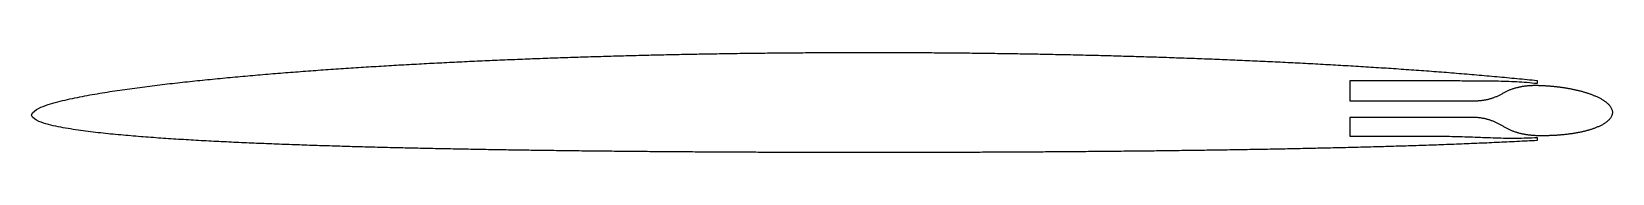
# Model space of a CAD drawing. Header units: metres. Extents: x 0 to 28.4, y -0.7 to 1.1.
import ezdxf

# ---------------------------------------------------------------- set-up
doc = ezdxf.new("R2010")
doc.units = ezdxf.units.M

msp = doc.modelspace()

# ---------------------------------------------------------------- linework, layer by layer
msp.add_lwpolyline([(27, -0.458988), (26.954844, -0.461373), (26.909689, -0.463737), (26.864532, -0.466083), (26.819372, -0.468414), (26.774214, -0.470724), (26.729055, -0.473019), (26.683893, -0.475293), (26.638731, -0.477549), (26.593569, -0.479784), (26.548405, -0.482004), (26.503242, -0.484203), (26.458075, -0.486384), (26.412909, -0.488544), (26.367741, -0.490686), (26.322573, -0.49281), (26.277405, -0.494913), (26.232233, -0.496998), (26.187063, -0.499062), (26.141891, -0.501108), (26.096718, -0.503133), (26.051544, -0.505137), (26.006371, -0.507123), (25.961197, -0.509088), (25.916019, -0.511032), (25.870842, -0.512955), (25.825665, -0.51486), (25.780485, -0.516744), (25.735306, -0.518604), (25.690125, -0.520446), (25.644941, -0.522267), (25.599762, -0.524067), (25.554579, -0.525846), (25.509394, -0.527604), (25.464211, -0.529338), (25.419024, -0.531054), (25.373838, -0.532749), (25.32865, -0.534423), (25.283463, -0.536076), (25.238274, -0.537708), (25.193085, -0.539322), (25.147894, -0.540918), (25.102703, -0.542496), (25.057512, -0.544053), (25.01232, -0.545592), (24.967129, -0.547113), (24.921936, -0.548616), (24.876741, -0.550104), (24.831547, -0.551574), (24.78635, -0.553026), (24.741156, -0.554463), (24.695961, -0.555885), (24.650766, -0.557292), (24.605568, -0.558681), (24.560369, -0.560055), (24.515171, -0.561417), (24.469975, -0.562761), (24.424776, -0.564096), (24.379578, -0.565413), (24.334379, -0.566718), (24.289179, -0.568011), (24.243979, -0.569289), (24.19878, -0.570555), (24.15358, -0.571812), (24.108377, -0.573054), (24.063177, -0.574287), (24.017973, -0.575505), (23.972773, -0.576717), (23.92757, -0.577914), (23.882366, -0.579102), (23.837166, -0.580281), (23.791962, -0.581448), (23.746758, -0.582606), (23.701553, -0.583752), (23.656349, -0.584889), (23.611147, -0.586017), (23.565943, -0.587133), (23.520739, -0.588237), (23.475534, -0.589335), (23.430326, -0.590421), (23.385122, -0.591498), (23.339916, -0.592563), (23.294712, -0.593619), (23.249504, -0.594666), (23.204298, -0.595704), (23.159094, -0.596733), (23.113888, -0.59775), (23.06868, -0.598758), (23.023474, -0.599757), (22.978266, -0.600747), (22.93306, -0.601728), (22.88785, -0.6027), (22.842642, -0.603663), (22.797436, -0.604614), (22.752226, -0.605559), (22.707018, -0.606495), (22.661808, -0.607422), (22.616602, -0.608337), (22.57139, -0.609246), (22.52618, -0.610146), (22.480974, -0.611037), (22.435764, -0.611919), (22.390554, -0.612795), (22.345345, -0.613659), (22.300135, -0.614517), (22.254925, -0.615366), (22.209715, -0.616206), (22.164503, -0.617037), (22.119291, -0.617862), (22.074081, -0.618678), (22.028872, -0.619485), (21.983662, -0.620286), (21.938448, -0.621078), (21.893238, -0.621861), (21.848024, -0.622638), (21.802814, -0.623406), (21.757603, -0.624168), (21.712393, -0.624921), (21.667179, -0.625668), (21.621965, -0.626406), (21.576754, -0.627138), (21.531544, -0.627864), (21.48633, -0.628581), (21.441116, -0.629289), (21.395905, -0.629994), (21.350691, -0.63069), (21.305477, -0.631377), (21.260265, -0.632061), (21.215052, -0.632736), (21.16984, -0.633405), (21.124626, -0.634065), (21.079412, -0.634722), (21.034201, -0.63537), (20.988987, -0.636012), (20.943771, -0.636648), (20.898558, -0.637278), (20.853346, -0.637902), (20.808132, -0.63852), (20.762917, -0.639129), (20.717703, -0.639735), (20.672489, -0.640332), (20.627274, -0.640923), (20.582062, -0.641511), (20.536844, -0.64209), (20.491632, -0.642663), (20.446417, -0.643233), (20.401203, -0.643794), (20.355988, -0.644349), (20.310774, -0.644901), (20.265558, -0.645444), (20.220343, -0.645981), (20.175129, -0.646515), (20.129913, -0.64704), (20.084698, -0.647562), (20.039484, -0.648078), (19.994268, -0.648585), (19.949053, -0.649089), (19.903835, -0.649587), (19.858624, -0.650079), (19.813408, -0.650568), (19.76819, -0.651048), (19.722975, -0.651525), (19.677759, -0.651996), (19.632544, -0.652458), (19.587326, -0.65292), (19.54211, -0.653373), (19.496895, -0.653823), (19.451679, -0.654264), (19.406464, -0.654702), (19.361246, -0.655137), (19.316031, -0.655563), (19.270815, -0.655986), (19.225599, -0.656403), (19.180384, -0.656817), (19.135166, -0.657222), (19.089951, -0.657624), (19.044735, -0.65802), (18.999519, -0.658413), (18.954304, -0.6588), (18.909084, -0.659181), (18.863869, -0.659556), (18.818651, -0.659928), (18.773436, -0.660294), (18.72822, -0.660657), (18.683001, -0.661014), (18.637785, -0.661365), (18.592569, -0.66171), (18.547354, -0.662052), (18.502134, -0.662391), (18.456919, -0.662724), (18.411701, -0.663051), (18.366484, -0.663372), (18.321266, -0.66369), (18.276051, -0.664005), (18.230831, -0.664311), (18.185616, -0.664617), (18.1404, -0.664914), (18.095181, -0.665211), (18.049965, -0.665499), (18.004745, -0.665784), (17.95953, -0.666066), (17.914314, -0.666342), (17.869095, -0.666612), (17.823879, -0.666879), (17.77866, -0.667143), (17.733444, -0.667401), (17.688225, -0.667653), (17.643009, -0.667902), (17.59779, -0.668148), (17.552574, -0.668388), (17.507355, -0.668622), (17.462139, -0.668853), (17.41692, -0.669081), (17.371704, -0.669303), (17.326485, -0.669522), (17.281269, -0.669735), (17.23605, -0.669942), (17.190834, -0.670149), (17.145615, -0.670347), (17.100399, -0.670545), (17.05518, -0.670737), (17.009964, -0.670923), (16.964745, -0.671106), (16.919525, -0.671286), (16.87431, -0.67146), (16.82909, -0.671628), (16.783875, -0.671796), (16.738655, -0.671955), (16.693438, -0.672114), (16.64822, -0.672267), (16.603003, -0.672414), (16.557787, -0.672561), (16.512568, -0.672699), (16.467348, -0.672837), (16.422132, -0.672969), (16.376913, -0.673095), (16.331694, -0.673218), (16.286478, -0.673338), (16.241259, -0.673455), (16.196039, -0.673566), (16.150824, -0.673671), (16.105604, -0.673776), (16.060387, -0.673872), (16.015169, -0.673968), (15.969951, -0.674058), (15.924732, -0.674145), (15.879516, -0.674226), (15.834297, -0.674304), (15.789078, -0.674376), (15.743862, -0.674448), (15.698643, -0.674511), (15.653424, -0.674574), (15.608208, -0.674631), (15.562989, -0.674682), (15.51777, -0.674733), (15.472554, -0.674778), (15.427335, -0.674817), (15.382116, -0.674853), (15.336897, -0.674886), (15.291681, -0.674916), (15.246462, -0.67494), (15.201243, -0.674961), (15.156027, -0.674976), (15.110808, -0.674988), (15.065589, -0.674997), (15.020373, -0.675), (14.975154, -0.675), (14.929935, -0.674994), (14.884716, -0.674988), (14.8395, -0.674973), (14.794281, -0.674958), (14.749062, -0.674937), (14.703846, -0.674913), (14.658627, -0.674883), (14.613408, -0.67485), (14.568192, -0.674814), (14.522973, -0.674772), (14.477754, -0.674727), (14.432535, -0.674679), (14.387319, -0.674625), (14.3421, -0.674568), (14.296881, -0.674505), (14.251665, -0.674439), (14.206446, -0.67437), (14.161227, -0.674295), (14.116011, -0.674217), (14.070792, -0.674136), (14.025573, -0.674049), (13.980357, -0.673959), (13.935138, -0.673863), (13.889919, -0.673764), (13.844703, -0.673662), (13.799484, -0.673554), (13.754265, -0.673443), (13.709049, -0.673326), (13.66383, -0.673206), (13.618611, -0.673083), (13.573395, -0.672954), (13.528176, -0.672822), (13.48296, -0.672687), (13.437741, -0.672546), (13.392522, -0.672402), (13.347306, -0.672252), (13.302087, -0.672099), (13.256868, -0.67194), (13.211652, -0.671778), (13.166433, -0.671613), (13.121217, -0.671442), (13.075998, -0.671268), (13.030779, -0.671088), (12.985563, -0.670905), (12.940344, -0.670716), (12.895128, -0.670524), (12.849909, -0.670329), (12.804693, -0.670128), (12.759474, -0.669924), (12.714258, -0.669714), (12.669039, -0.669501), (12.62382, -0.669282), (12.578604, -0.66906), (12.533385, -0.668832), (12.488169, -0.668601), (12.44295, -0.668364), (12.397734, -0.668124), (12.352515, -0.667878), (12.307299, -0.667629), (12.262083, -0.667374), (12.216864, -0.667116), (12.171648, -0.666855), (12.126429, -0.666585), (12.081213, -0.666315), (12.035994, -0.666039), (11.990778, -0.665757), (11.945562, -0.665472), (11.900343, -0.665181), (11.855127, -0.664887), (11.809908, -0.664587), (11.764692, -0.664281), (11.719476, -0.663972), (11.674257, -0.66366), (11.629041, -0.663339), (11.583825, -0.663018), (11.538606, -0.662688), (11.49339, -0.662358), (11.448174, -0.662019), (11.402958, -0.661677), (11.357739, -0.661329), (11.312523, -0.660978), (11.267307, -0.660621), (11.222091, -0.660258), (11.176872, -0.659892), (11.131656, -0.65952), (11.08644, -0.659142), (11.041224, -0.658761), (10.996008, -0.658374), (10.950792, -0.657981), (10.905573, -0.657585), (10.860357, -0.657183), (10.815141, -0.656775), (10.769925, -0.656361), (10.724709, -0.655944), (10.679493, -0.655521), (10.634277, -0.655092), (10.589061, -0.65466), (10.543845, -0.654222), (10.498629, -0.653778), (10.453413, -0.653328), (10.408197, -0.652875), (10.362981, -0.652413), (10.317765, -0.651948), (10.272552, -0.651477), (10.227336, -0.651003), (10.18212, -0.65052), (10.136904, -0.650034), (10.091688, -0.649542), (10.046472, -0.649041), (10.001259, -0.648537), (9.956043, -0.64803), (9.910827, -0.647514), (9.865611, -0.646992), (9.820398, -0.646464), (9.775182, -0.645933), (9.729969, -0.645393), (9.684753, -0.64485), (9.639537, -0.644298), (9.594324, -0.643743), (9.549108, -0.643179), (9.503895, -0.642612), (9.458679, -0.642036), (9.413466, -0.641457), (9.36825, -0.640869), (9.323037, -0.640275), (9.277824, -0.639678), (9.232608, -0.639072), (9.187395, -0.63846), (9.142182, -0.637842), (9.096966, -0.637218), (9.051753, -0.636588), (9.00654, -0.635949), (8.961327, -0.635307), (8.916114, -0.634656), (8.870898, -0.633999), (8.825685, -0.633336), (8.780472, -0.632664), (8.735259, -0.631989), (8.690046, -0.631305), (8.644833, -0.630615), (8.59962, -0.629916), (8.55441, -0.629214), (8.509197, -0.6285), (8.463984, -0.627783), (8.418771, -0.627057), (8.373561, -0.626325), (8.328348, -0.625584), (8.283135, -0.624837), (8.237925, -0.624081), (8.192712, -0.623319), (8.147502, -0.622548), (8.102289, -0.621771), (8.057079, -0.620988), (8.011866, -0.620193), (7.966656, -0.619392), (7.921446, -0.618585), (7.876233, -0.617769), (7.831023, -0.616944), (7.785813, -0.616113), (7.740603, -0.615273), (7.695393, -0.614424), (7.650183, -0.613569), (7.604973, -0.612702), (7.559763, -0.611829), (7.514553, -0.61095), (7.469343, -0.610059), (7.424136, -0.609162), (7.378926, -0.608253), (7.333716, -0.607338), (7.288509, -0.606414), (7.243299, -0.605481), (7.198092, -0.604539), (7.152885, -0.603588), (7.107675, -0.602628), (7.062468, -0.601659), (7.017261, -0.600681), (6.972054, -0.599694), (6.926847, -0.598695), (6.88164, -0.597687), (6.836433, -0.596673), (6.791226, -0.595644), (6.746019, -0.594609), (6.700815, -0.593562), (6.655608, -0.592506), (6.610404, -0.591438), (6.565197, -0.590361), (6.519993, -0.589275), (6.474789, -0.588177), (6.429582, -0.587067), (6.384378, -0.585948), (6.339174, -0.584817), (6.29397, -0.583677), (6.248769, -0.582525), (6.203565, -0.581364), (6.158361, -0.580191), (6.11316, -0.579006), (6.067956, -0.577809), (6.022755, -0.5766), (5.977554, -0.575382), (5.932353, -0.574152), (5.887152, -0.572907), (5.841951, -0.571653), (5.79675, -0.570387), (5.751549, -0.569106), (5.706351, -0.567816), (5.66115, -0.566511), (5.615952, -0.565191), (5.570754, -0.563862), (5.525556, -0.562515), (5.480358, -0.561159), (5.43516, -0.559785), (5.389962, -0.558402), (5.344767, -0.557001), (5.299572, -0.555585), (5.254377, -0.554157), (5.209179, -0.552714), (5.163987, -0.551253), (5.118792, -0.54978), (5.073597, -0.548292), (5.028405, -0.546786), (4.983213, -0.545265), (4.938021, -0.543729), (4.892829, -0.542175), (4.847637, -0.540606), (4.802448, -0.539019), (4.757259, -0.537417), (4.71207, -0.535797), (4.666881, -0.534162), (4.621692, -0.532509), (4.576506, -0.530835), (4.53132, -0.529146), (4.486134, -0.527439), (4.440948, -0.525714), (4.395765, -0.523971), (4.350579, -0.522207), (4.305396, -0.520425), (4.260216, -0.518625), (4.215033, -0.516804), (4.169853, -0.514962), (4.124673, -0.513099), (4.079493, -0.511215), (4.034316, -0.50931), (3.989139, -0.507381), (3.943962, -0.505434), (3.898788, -0.503463), (3.853614, -0.501468), (3.80844, -0.499449), (3.763269, -0.497409), (3.718098, -0.495342), (3.672927, -0.493254), (3.627759, -0.491139), (3.582591, -0.489), (3.537426, -0.486834), (3.492261, -0.484644), (3.447096, -0.482427), (3.401934, -0.480183), (3.356775, -0.477912), (3.311613, -0.475614), (3.266457, -0.473289), (3.221298, -0.470937), (3.176145, -0.468555), (3.130989, -0.466146), (3.085839, -0.463707), (3.040686, -0.461238), (2.995539, -0.458739), (2.950389, -0.456213), (2.905245, -0.453651), (2.860101, -0.451059), (2.81496, -0.448428), (2.769819, -0.445764), (2.724684, -0.443061), (2.679549, -0.440319), (2.634417, -0.437538), (2.589285, -0.434712), (2.544159, -0.431844), (2.499036, -0.428928), (2.453913, -0.425967), (2.408796, -0.422958), (2.363682, -0.419898), (2.318571, -0.416787), (2.273463, -0.413622), (2.228361, -0.410403), (2.183259, -0.40713), (2.138166, -0.403797), (2.093076, -0.400404), (2.047989, -0.396954), (2.002908, -0.393438), (1.95783, -0.389862), (1.912761, -0.38622), (1.867695, -0.382509), (1.822635, -0.378732), (1.777581, -0.374886), (1.732533, -0.370968), (1.687491, -0.366975), (1.642455, -0.36291), (1.597428, -0.35877), (1.552407, -0.354552), (1.507392, -0.350256), (1.462386, -0.345879), (1.417389, -0.341415), (1.372401, -0.336855), (1.327425, -0.33219), (1.282461, -0.327411), (1.237509, -0.322512), (1.192572, -0.317484), (1.14765, -0.312315), (1.102743, -0.307002), (1.057857, -0.301533), (1.012992, -0.295902), (0.968148, -0.290097), (0.923328, -0.284112), (0.878532, -0.277941), (0.833766, -0.271572), (0.789027, -0.264996), (0.744321, -0.258207), (0.699651, -0.25119), (0.655026, -0.243903), (0.610452, -0.236301), (0.565938, -0.228339), (0.521502, -0.219978), (0.47715, -0.211173), (0.432897, -0.201879), (0.388758, -0.192057), (0.344754, -0.18165), (0.30093, -0.170511), (0.257361, -0.158421), (0.214128, -0.14517), (0.171342, -0.130545), (0.129243, -0.114063), (0.088308, -0.094878), (0.049569, -0.071628), (0.016179, -0.041349), (0, 0), (0.015708, 0.041682), (0.085539, 0.09855), (0.125463, 0.119943), (0.166659, 0.13878), (0.208635, 0.155817), (0.251124, 0.171534), (0.294009, 0.186132), (0.337203, 0.1998), (0.380622, 0.212733), (0.424206, 0.22509), (0.467937, 0.236925), (0.511794, 0.24828), (0.555765, 0.259197), (0.599832, 0.269712), (0.643983, 0.279864), (0.688206, 0.289701), (0.732489, 0.299259), (0.776826, 0.308577), (0.821205, 0.317679), (0.865626, 0.326574), (0.910089, 0.335268), (0.954588, 0.34377), (0.999123, 0.352086), (1.043688, 0.360225), (1.088286, 0.368196), (1.132911, 0.376005), (1.177566, 0.383664), (1.222242, 0.391176), (1.266942, 0.39855), (1.311663, 0.405798), (1.356402, 0.412923), (1.401159, 0.419937), (1.445934, 0.426846), (1.490721, 0.433659), (1.535526, 0.440382), (1.58034, 0.447021), (1.625166, 0.453576), (1.670007, 0.460047), (1.714857, 0.466437), (1.759719, 0.472749), (1.804593, 0.47898), (1.849476, 0.485136), (1.894371, 0.491217), (1.939275, 0.497223), (1.984188, 0.503157), (2.029113, 0.509019), (2.074044, 0.514812), (2.118984, 0.520536), (2.163933, 0.526194), (2.208891, 0.531789), (2.253858, 0.537318), (2.298828, 0.542784), (2.34381, 0.548193), (2.388798, 0.553539), (2.433792, 0.558828), (2.478792, 0.564063), (2.523798, 0.569241), (2.568813, 0.574365), (2.613831, 0.579438), (2.658855, 0.58446), (2.703885, 0.589434), (2.748921, 0.59436), (2.793963, 0.599241), (2.839008, 0.604077), (2.884056, 0.608868), (2.92911, 0.61362), (2.97417, 0.61833), (3.019233, 0.623001), (3.064299, 0.627636), (3.109368, 0.632232), (3.154443, 0.636792), (3.199521, 0.641313), (3.244602, 0.645801), (3.289686, 0.650253), (3.334776, 0.654666), (3.379866, 0.659049), (3.424962, 0.663393), (3.470061, 0.667704), (3.515163, 0.671979), (3.560268, 0.676224), (3.605376, 0.680433), (3.650487, 0.684609), (3.695601, 0.688752), (3.740718, 0.692862), (3.785838, 0.696942), (3.830961, 0.700989), (3.876084, 0.705006), (3.921213, 0.70899), (3.966345, 0.712944), (4.01148, 0.716868), (4.056615, 0.720762), (4.101753, 0.724629), (4.146894, 0.728463), (4.192038, 0.73227), (4.237185, 0.736047), (4.282335, 0.739797), (4.327485, 0.74352), (4.372638, 0.747216), (4.417794, 0.750882), (4.46295, 0.754524), (4.508109, 0.758139), (4.553271, 0.761727), (4.598436, 0.765291), (4.643601, 0.768828), (4.688769, 0.772338), (4.733937, 0.775824), (4.779111, 0.779286), (4.824282, 0.782724), (4.869459, 0.786135), (4.914636, 0.789522), (4.959816, 0.792885), (5.004996, 0.796224), (5.050179, 0.799539), (5.095362, 0.80283), (5.140548, 0.806097), (5.185737, 0.809343), (5.230926, 0.812565), (5.276115, 0.815763), (5.32131, 0.818937), (5.366502, 0.82209), (5.4117, 0.825222), (5.456895, 0.82833), (5.502096, 0.831417), (5.547294, 0.83448), (5.592498, 0.837525), (5.637699, 0.840546), (5.682903, 0.843546), (5.72811, 0.846525), (5.773317, 0.849486), (5.818527, 0.852423), (5.863737, 0.855339), (5.908947, 0.858237), (5.95416, 0.861114), (5.999373, 0.863973), (6.044589, 0.866811), (6.089805, 0.869628), (6.135024, 0.872427), (6.18024, 0.875205), (6.225462, 0.877965), (6.270681, 0.880707), (6.315903, 0.883428), (6.361128, 0.886131), (6.406353, 0.888813), (6.451578, 0.89148), (6.496803, 0.894126), (6.542031, 0.896754), (6.587262, 0.899361), (6.63249, 0.901953), (6.677721, 0.904524), (6.722955, 0.907077), (6.768186, 0.909615), (6.81342, 0.912132), (6.858657, 0.914631), (6.903891, 0.917112), (6.949128, 0.919575), (6.994365, 0.922023), (7.039605, 0.92445), (7.084845, 0.926862), (7.130085, 0.929256), (7.175328, 0.931632), (7.220571, 0.93399), (7.265814, 0.936333), (7.311057, 0.938658), (7.356303, 0.940965), (7.401549, 0.943257), (7.446795, 0.945531), (7.492044, 0.947787), (7.537293, 0.950028), (7.582542, 0.952251), (7.627791, 0.954459), (7.673043, 0.956652), (7.718295, 0.958827), (7.763547, 0.960984), (7.808799, 0.963129), (7.854054, 0.965253), (7.899309, 0.967365), (7.944564, 0.969459), (7.989822, 0.971535), (8.035077, 0.973599), (8.080335, 0.975645), (8.125593, 0.977676), (8.170854, 0.979689), (8.216112, 0.98169), (8.261373, 0.983673), (8.306634, 0.985641), (8.351898, 0.987591), (8.397159, 0.989529), (8.442423, 0.991449), (8.487687, 0.993354), (8.532951, 0.995247), (8.578218, 0.997122), (8.623482, 0.998982), (8.668749, 1.000827), (8.714016, 1.002657), (8.759283, 1.004469), (8.804553, 1.006269), (8.84982, 1.008054), (8.89509, 1.009824), (8.94036, 1.011582), (8.98563, 1.013322), (9.030903, 1.015047), (9.076173, 1.016757), (9.121446, 1.018455), (9.166719, 1.020138), (9.211992, 1.021803), (9.257265, 1.023456), (9.302541, 1.025097), (9.347814, 1.02672), (9.39309, 1.028331), (9.438366, 1.029924), (9.483642, 1.031505), (9.528918, 1.033074), (9.574197, 1.034625), (9.619476, 1.036164), (9.664752, 1.037688), (9.710031, 1.039197), (9.75531, 1.040694), (9.800592, 1.042176), (9.845871, 1.043643), (9.891153, 1.045098), (9.936432, 1.046538), (9.981714, 1.047963), (10.026996, 1.049373), (10.072278, 1.050771), (10.117563, 1.052157), (10.162845, 1.053528), (10.20813, 1.054884), (10.253412, 1.056225), (10.298697, 1.057557), (10.343982, 1.058871), (10.389267, 1.060173), (10.434552, 1.06146), (10.47984, 1.062735), (10.525125, 1.063998), (10.570413, 1.065246), (10.615698, 1.066479), (10.660986, 1.0677), (10.706274, 1.068909), (10.751562, 1.070103), (10.796853, 1.071282), (10.842141, 1.072449), (10.887429, 1.073604), (10.93272, 1.074744), (10.978011, 1.075872), (11.023299, 1.076985), (11.06859, 1.078086), (11.113881, 1.079175), (11.159172, 1.080249), (11.204463, 1.081308), (11.249757, 1.082358), (11.295048, 1.083393), (11.340342, 1.084413), (11.385633, 1.085421), (11.430927, 1.086417), (11.476221, 1.087401), (11.521515, 1.08837), (11.566809, 1.089327), (11.612103, 1.090269), (11.657397, 1.091199), (11.702691, 1.092117), (11.747985, 1.09302), (11.793282, 1.093914), (11.838576, 1.094793), (11.883873, 1.095657), (11.929167, 1.096509), (11.974464, 1.097349), (12.019761, 1.098177), (12.065058, 1.098993), (12.110355, 1.099794), (12.155652, 1.100583), (12.200949, 1.10136), (12.246246, 1.102122), (12.291543, 1.102872), (12.336843, 1.10361), (12.38214, 1.104336), (12.42744, 1.10505), (12.472737, 1.105749), (12.518037, 1.106436), (12.563334, 1.107111), (12.608634, 1.107771), (12.653934, 1.108422), (12.699234, 1.109058), (12.744534, 1.109682), (12.789834, 1.110294), (12.835134, 1.110894), (12.880434, 1.111479), (12.925734, 1.112052), (12.971034, 1.112613), (13.016334, 1.113162), (13.061637, 1.113699), (13.106937, 1.114221), (13.152237, 1.114731), (13.19754, 1.115232), (13.24284, 1.115718), (13.288143, 1.116189), (13.333443, 1.116651), (13.378746, 1.117101), (13.424046, 1.117536), (13.469349, 1.117959), (13.514652, 1.11837), (13.559955, 1.118769), (13.605255, 1.119156), (13.650558, 1.119531), (13.695861, 1.119891), (13.741164, 1.120242), (13.786467, 1.120578), (13.83177, 1.120902), (13.877073, 1.121214), (13.922376, 1.121514), (13.967679, 1.121802), (14.012982, 1.122075), (14.058285, 1.122339), (14.103588, 1.122588), (14.148891, 1.122825), (14.194194, 1.123053), (14.239497, 1.123266), (14.284803, 1.123467), (14.330106, 1.123653), (14.375409, 1.12383), (14.420712, 1.123995), (14.466018, 1.124145), (14.511321, 1.124283), (14.556624, 1.124412), (14.601927, 1.124526), (14.647233, 1.124628), (14.692536, 1.124718), (14.737839, 1.124793), (14.783145, 1.124859), (14.828448, 1.124913), (14.873751, 1.124952), (14.919057, 1.124979), (14.96436, 1.124997), (15.009663, 1.125), (15.054969, 1.124991), (15.100272, 1.12497), (15.145575, 1.124937), (15.190881, 1.124892), (15.236184, 1.124832), (15.281487, 1.124763), (15.32679, 1.124679), (15.372096, 1.124586), (15.417399, 1.124478), (15.462702, 1.124358), (15.508008, 1.124226), (15.553311, 1.124082), (15.598614, 1.123926), (15.643917, 1.123758), (15.689223, 1.123575), (15.734526, 1.123383), (15.779829, 1.123176), (15.825132, 1.122957), (15.870435, 1.122726), (15.915738, 1.122483), (15.961041, 1.122228), (16.006348, 1.121961), (16.051649, 1.121679), (16.096952, 1.121388), (16.142256, 1.121082), (16.187559, 1.120764), (16.232859, 1.120437), (16.278162, 1.120095), (16.323465, 1.119738), (16.368769, 1.119372), (16.41407, 1.118994), (16.459373, 1.118601), (16.504675, 1.118196), (16.549976, 1.117779), (16.59528, 1.11735), (16.640579, 1.116909), (16.685883, 1.116456), (16.731182, 1.115991), (16.776485, 1.115511), (16.821787, 1.115019), (16.867088, 1.114515), (16.91239, 1.113999), (16.957689, 1.113471), (17.002993, 1.112928), (17.048292, 1.112376), (17.093592, 1.111809), (17.138891, 1.11123), (17.184193, 1.110639), (17.229492, 1.110033), (17.274792, 1.109418), (17.320091, 1.108788), (17.365393, 1.108146), (17.410692, 1.107492), (17.45599, 1.106823), (17.501289, 1.106145), (17.546585, 1.105452), (17.591887, 1.104747), (17.637182, 1.104027), (17.682484, 1.103298), (17.727779, 1.102554), (17.773077, 1.101798), (17.818375, 1.10103), (17.863674, 1.100247), (17.908972, 1.099452), (17.954268, 1.098645), (17.999561, 1.097826), (18.044859, 1.096995), (18.090157, 1.096149), (18.13545, 1.095291), (18.180746, 1.094418), (18.226042, 1.093533), (18.271338, 1.092636), (18.316631, 1.091727), (18.361925, 1.090806), (18.407221, 1.08987), (18.452515, 1.088919), (18.497808, 1.087959), (18.543102, 1.086984), (18.588396, 1.085994), (18.63369, 1.084995), (18.678982, 1.083981), (18.724276, 1.082952), (18.769566, 1.081914), (18.814857, 1.080858), (18.860147, 1.079793), (18.905439, 1.078713), (18.950729, 1.077618), (18.996021, 1.076514), (19.041311, 1.075392), (19.086603, 1.074261), (19.131891, 1.073115), (19.177179, 1.071954), (19.222469, 1.070781), (19.267757, 1.069596), (19.313046, 1.068396), (19.358334, 1.067181), (19.403622, 1.065954), (19.448908, 1.064715), (19.494196, 1.063461), (19.53948, 1.062195), (19.584768, 1.060914), (19.630053, 1.059618), (19.675339, 1.05831), (19.720623, 1.05699), (19.765905, 1.055655), (19.81119, 1.054305), (19.856476, 1.052943), (19.901756, 1.051566), (19.947039, 1.050177), (19.992321, 1.04877), (20.037603, 1.047354), (20.082886, 1.04592), (20.128166, 1.044477), (20.173447, 1.043016), (20.218725, 1.041543), (20.264008, 1.040055), (20.309286, 1.038552), (20.354563, 1.037037), (20.399841, 1.035507), (20.44512, 1.033962), (20.490396, 1.032402), (20.535671, 1.03083), (20.580948, 1.029243), (20.626225, 1.027641), (20.671499, 1.026027), (20.716776, 1.024395), (20.762049, 1.022751), (20.807322, 1.021092), (20.852594, 1.019418), (20.897867, 1.017732), (20.943142, 1.016028), (20.988411, 1.014312), (21.033684, 1.012581), (21.078955, 1.010835), (21.124224, 1.009074), (21.169491, 1.007298), (21.214762, 1.005507), (21.260029, 1.003701), (21.305296, 1.001883), (21.350561, 1.000047), (21.395828, 0.998196), (21.441095, 0.99633), (21.486361, 0.994449), (21.531624, 0.992553), (21.576887, 0.990642), (21.622149, 0.988713), (21.667414, 0.986772), (21.712673, 0.984813), (21.757935, 0.982839), (21.803196, 0.98085), (21.848454, 0.978846), (21.893715, 0.976824), (21.938972, 0.974787), (21.984232, 0.972732), (22.029486, 0.970665), (22.074741, 0.96858), (22.119999, 0.966477), (22.165251, 0.964359), (22.210506, 0.962226), (22.255758, 0.960075), (22.30101, 0.957909), (22.346262, 0.955725), (22.391514, 0.953526), (22.436764, 0.951309), (22.482012, 0.949074), (22.527262, 0.946824), (22.572508, 0.944559), (22.617752, 0.942273), (22.662998, 0.939972), (22.708242, 0.937656), (22.753489, 0.935319), (22.798731, 0.932967), (22.843971, 0.9306), (22.889214, 0.928212), (22.934454, 0.925809), (22.979694, 0.923388), (23.024931, 0.920949), (23.070168, 0.918492), (23.115404, 0.916017), (23.160639, 0.913527), (23.205875, 0.911016), (23.251106, 0.90849), (23.296341, 0.905946), (23.341572, 0.903384), (23.386803, 0.900801), (23.432032, 0.898203), (23.477259, 0.895587), (23.522488, 0.892953), (23.567715, 0.890301), (23.61294, 0.887628), (23.658161, 0.88494), (23.703386, 0.882231), (23.74861, 0.879507), (23.793827, 0.876762), (23.83905, 0.873999), (23.884266, 0.871215), (23.929485, 0.868416), (23.974701, 0.865596), (24.019917, 0.862758), (24.06513, 0.859902), (24.110344, 0.857028), (24.155554, 0.85413), (24.200764, 0.851217), (24.245974, 0.84828), (24.29118, 0.845325), (24.336388, 0.842346), (24.381592, 0.839349), (24.426794, 0.836328), (24.471996, 0.833289), (24.517197, 0.830223), (24.562395, 0.827139), (24.607594, 0.824031), (24.652788, 0.820899), (24.697983, 0.817743), (24.743176, 0.814563), (24.788364, 0.811362), (24.833553, 0.808134), (24.878742, 0.804882), (24.923925, 0.801606), (24.969109, 0.798303), (25.014292, 0.794976), (25.059471, 0.791622), (25.104649, 0.788241), (25.149824, 0.784836), (25.195, 0.781404), (25.24017, 0.777942), (25.285337, 0.774456), (25.330505, 0.77094), (25.375671, 0.767394), (25.420835, 0.763824), (25.465996, 0.760221), (25.511154, 0.756591), (25.556311, 0.752934), (25.601463, 0.749244), (25.646616, 0.745527), (25.691763, 0.74178), (25.73691, 0.738006), (25.782055, 0.734199), (25.827194, 0.730368), (25.872334, 0.726507), (25.917471, 0.722616), (25.962606, 0.718698), (26.007738, 0.714753), (26.052868, 0.710778), (26.097994, 0.706776), (26.14312, 0.702744), (26.188238, 0.698688), (26.233358, 0.694602), (26.278477, 0.690489), (26.323589, 0.686346), (26.368702, 0.682179), (26.413813, 0.677982), (26.458918, 0.673761), (26.504023, 0.66951), (26.549124, 0.665235), (26.594223, 0.66093), (26.639318, 0.656601), (26.684416, 0.652245), (26.729506, 0.647862), (26.774595, 0.643452), (26.819681, 0.639015), (26.864763, 0.634554), (26.909847, 0.630066), (26.954926, 0.625551), (27, 0.621012), (27, 0.564052), (26.95392, 0.569127), (26.907806, 0.573861), (26.861668, 0.578241), (26.815496, 0.582264), (26.7693, 0.585925), (26.723082, 0.589216), (26.676844, 0.592152), (26.630589, 0.594757), (26.584324, 0.597057), (26.538048, 0.59908), (26.491768, 0.600849), (26.44548, 0.60239), (26.399187, 0.60372), (26.352894, 0.604853), (26.306599, 0.605809), (26.260302, 0.606606), (26.214003, 0.607256), (26.167707, 0.607786), (26.121408, 0.608214), (26.075111, 0.608567), (26.028816, 0.608866), (25.982519, 0.609138), (25.936224, 0.609394), (25.889929, 0.609645), (25.843632, 0.609896), (25.797337, 0.61015), (25.75104, 0.610413), (25.704744, 0.6107), (25.658445, 0.611071), (25.612148, 0.611598), (25.565853, 0.612347), (25.519558, 0.613392), (25.473267, 0.614783), (25.426977, 0.616249), (25.38068, 0.617253), (23.6408, 0.617253), (23.6408, 0.256938), (25.866215, 0.256938), (25.879766, 0.25695), (25.893318, 0.257011), (25.90687, 0.257157), (25.92042, 0.257425), (25.933964, 0.257851), (25.947502, 0.258471), (25.961027, 0.259314), (25.974537, 0.260376), (25.988029, 0.261648), (26.001501, 0.263119), (26.014952, 0.264781), (26.028378, 0.266624), (26.041779, 0.26864), (26.055151, 0.27083), (26.068495, 0.273196), (26.081806, 0.275739), (26.095081, 0.278463), (26.108318, 0.281368), (26.121513, 0.284456), (26.134665, 0.287728), (26.14777, 0.291183), (26.160824, 0.294819), (26.173826, 0.298638), (26.186775, 0.302639), (26.199665, 0.30682), (26.212498, 0.31118), (26.225267, 0.315715), (26.237976, 0.320423), (26.25062, 0.325299), (26.263199, 0.330342), (26.275711, 0.335547), (26.288153, 0.340917), (26.30052, 0.346459), (26.312805, 0.352181), (26.325001, 0.35809), (26.337101, 0.364193), (26.349096, 0.370499), (26.360981, 0.377009), (26.372778, 0.38368), (26.384521, 0.390444), (26.396248, 0.397238), (26.407993, 0.403996), (26.419798, 0.410654), (26.431694, 0.417144), (26.44371, 0.423409), (26.455847, 0.42944), (26.46809, 0.435248), (26.480434, 0.440841), (26.492868, 0.446231), (26.505384, 0.451426), (26.517975, 0.456439), (26.530636, 0.461275), (26.54336, 0.465937), (26.556147, 0.470427), (26.568993, 0.474745), (26.581894, 0.478893), (26.594849, 0.482873), (26.607853, 0.486687), (26.620903, 0.490337), (26.633999, 0.493827), (26.647135, 0.497158), (26.660309, 0.500334), (26.673519, 0.503358), (26.686762, 0.506232), (26.700037, 0.508959), (26.713341, 0.511539), (26.726673, 0.513973), (26.74003, 0.516265), (26.75341, 0.518413), (26.766813, 0.520421), (26.780235, 0.522289), (26.793676, 0.52402), (26.807135, 0.525615), (26.820606, 0.527077), (26.834093, 0.528407), (26.847591, 0.529607), (26.861101, 0.530677), (26.87462, 0.531614), (26.888149, 0.532415), (26.901686, 0.53308), (26.915226, 0.533605), (26.928774, 0.533989), (26.942324, 0.534239), (26.955873, 0.534366), (26.969427, 0.534381), (26.982979, 0.534294), (26.996529, 0.534118), (27.010078, 0.533862), (27.023626, 0.533532), (27.037172, 0.533133), (27.050716, 0.532668), (27.064259, 0.532142), (27.077797, 0.531557), (27.091335, 0.530918), (27.10487, 0.530228), (27.118401, 0.529492), (27.131931, 0.528712), (27.145458, 0.527894), (27.158983, 0.527036), (27.172504, 0.526138), (27.186024, 0.525199), (27.199541, 0.524216), (27.213053, 0.52319), (27.226562, 0.522119), (27.240068, 0.521002), (27.253571, 0.519836), (27.267069, 0.518623), (27.280561, 0.517359), (27.29405, 0.516046), (27.307533, 0.514682), (27.321011, 0.513268), (27.334484, 0.511804), (27.34795, 0.51029), (27.361412, 0.508725), (27.374866, 0.50711), (27.388317, 0.505444), (27.40176, 0.503728), (27.415195, 0.501962), (27.428625, 0.500144), (27.442047, 0.498276), (27.455463, 0.496355), (27.46887, 0.494381), (27.482271, 0.492355), (27.495661, 0.490274), (27.509045, 0.488139), (27.522419, 0.48595), (27.535784, 0.483705), (27.549139, 0.481403), (27.562483, 0.479045), (27.575819, 0.47663), (27.589144, 0.474156), (27.602457, 0.471624), (27.615757, 0.469031), (27.629047, 0.466378), (27.642324, 0.463664), (27.65559, 0.460887), (27.66884, 0.458048), (27.682077, 0.455145), (27.695301, 0.452178), (27.708509, 0.449144), (27.721703, 0.446044), (27.734879, 0.442876), (27.748037, 0.439638), (27.761179, 0.436329), (27.774303, 0.432948), (27.787407, 0.429495), (27.800493, 0.425967), (27.813557, 0.422363), (27.826599, 0.418682), (27.839619, 0.414923), (27.852615, 0.411082), (27.865587, 0.407158), (27.878532, 0.403149), (27.891451, 0.399052), (27.904339, 0.394866), (27.917198, 0.390588), (27.930025, 0.386216), (27.942822, 0.381749), (27.95558, 0.377184), (27.968304, 0.372518), (27.980988, 0.367747), (27.993631, 0.362868), (28.006231, 0.357878), (28.018784, 0.352772), (28.031288, 0.347547), (28.043741, 0.3422), (28.056139, 0.336727), (28.06848, 0.331126), (28.080759, 0.325393), (28.092974, 0.319523), (28.105118, 0.31351), (28.117186, 0.307342), (28.129168, 0.301012), (28.141058, 0.294511), (28.152849, 0.287829), (28.16453, 0.280959), (28.176092, 0.273892), (28.187529, 0.26662), (28.198826, 0.259136), (28.209976, 0.251433), (28.220966, 0.243504), (28.231779, 0.235336), (28.242392, 0.226909), (28.252779, 0.218205), (28.262911, 0.209206), (28.27276, 0.199897), (28.282291, 0.190265), (28.291473, 0.180298), (28.300251, 0.169974), (28.308567, 0.159276), (28.31636, 0.14819), (28.323561, 0.136711), (28.33009, 0.124837), (28.335857, 0.112577), (28.340763, 0.099947), (28.3447, 0.086983), (28.347597, 0.073748), (28.349388, 0.060319), (28.35, 0.046786), (28.349382, 0.033276), (28.347578, 0.019873), (28.344645, 0.006671), (28.340633, -0.006245), (28.335613, -0.018803), (28.329687, -0.030962), (28.322966, -0.042699), (28.31554, -0.054004), (28.307493, -0.064877), (28.298901, -0.075323), (28.289829, -0.085359), (28.280346, -0.095005), (28.2705, -0.104281), (28.260332, -0.113204), (28.249878, -0.121787), (28.239166, -0.13005), (28.228231, -0.138013), (28.2171, -0.1457), (28.205795, -0.153129), (28.194332, -0.160315), (28.182726, -0.167263), (28.170984, -0.173983), (28.159121, -0.180483), (28.147144, -0.186773), (28.135063, -0.192862), (28.12289, -0.19876), (28.11063, -0.204478), (28.098291, -0.210026), (28.085882, -0.215414), (28.07341, -0.220652), (28.060879, -0.225748), (28.048292, -0.230705), (28.035652, -0.235527), (28.022963, -0.240217), (28.010227, -0.24478), (27.997448, -0.249219), (27.984629, -0.253538), (27.971769, -0.257741), (27.958876, -0.261833), (27.945948, -0.265817), (27.932987, -0.269697), (27.919998, -0.273476), (27.906981, -0.277157), (27.893936, -0.28074), (27.880865, -0.28423), (27.867771, -0.287628), (27.854654, -0.290936), (27.841515, -0.294158), (27.828356, -0.297294), (27.815176, -0.300348), (27.801979, -0.303322), (27.788765, -0.306217), (27.775534, -0.309036), (27.762287, -0.311778), (27.749025, -0.314447), (27.735748, -0.317042), (27.722458, -0.319566), (27.709154, -0.322019), (27.695837, -0.324404), (27.682508, -0.326721), (27.669168, -0.328972), (27.655819, -0.331157), (27.642458, -0.333279), (27.629087, -0.335337), (27.615707, -0.337332), (27.602318, -0.339266), (27.588921, -0.341139), (27.575514, -0.342952), (27.562101, -0.344705), (27.548679, -0.346401), (27.535252, -0.348039), (27.521816, -0.34962), (27.508373, -0.351145), (27.494926, -0.352615), (27.481472, -0.35403), (27.468012, -0.35539), (27.454548, -0.356697), (27.441078, -0.357952), (27.427603, -0.359154), (27.414124, -0.360304), (27.40064, -0.361403), (27.387154, -0.362451), (27.373663, -0.363449), (27.360167, -0.364397), (27.346668, -0.365294), (27.333168, -0.366141), (27.319662, -0.366938), (27.306156, -0.367684), (27.292645, -0.368381), (27.279133, -0.369027), (27.265617, -0.369624), (27.2521, -0.370171), (27.238583, -0.37067), (27.225061, -0.371122), (27.21154, -0.371528), (27.198015, -0.37189), (27.184492, -0.372208), (27.170967, -0.372485), (27.15744, -0.37272), (27.143913, -0.372916), (27.130386, -0.373073), (27.116859, -0.373191), (27.103331, -0.373267), (27.089804, -0.373296), (27.076275, -0.373275), (27.062748, -0.3732), (27.049219, -0.373067), (27.035692, -0.372872), (27.022167, -0.372613), (27.008644, -0.372284), (26.995121, -0.371882), (26.981602, -0.371401), (26.968086, -0.37083), (26.954575, -0.370159), (26.941069, -0.369376), (26.927572, -0.368471), (26.914083, -0.367433), (26.900606, -0.366257), (26.887142, -0.364945), (26.873692, -0.363499), (26.860256, -0.361922), (26.846836, -0.360215), (26.833433, -0.358382), (26.820047, -0.356422), (26.806681, -0.354335), (26.793335, -0.352119), (26.780012, -0.349773), (26.766714, -0.347294), (26.753441, -0.344681), (26.740194, -0.341932), (26.726978, -0.339047), (26.713793, -0.336025), (26.700638, -0.332864), (26.687519, -0.329564), (26.674437, -0.326123), (26.66139, -0.32254), (26.648386, -0.318812), (26.635426, -0.314939), (26.622509, -0.310916), (26.609642, -0.306741), (26.596825, -0.302413), (26.584061, -0.297929), (26.571354, -0.293287), (26.558706, -0.288486), (26.546122, -0.283525), (26.5336, -0.278403), (26.521147, -0.273119), (26.508764, -0.267671), (26.496458, -0.262055), (26.484232, -0.256263), (26.472097, -0.250284), (26.46006, -0.24411), (26.44813, -0.237733), (26.436316, -0.231143), (26.424623, -0.224338), (26.413038, -0.217353), (26.401525, -0.210251), (26.390049, -0.203089), (26.378572, -0.195926), (26.36706, -0.188821), (26.355476, -0.181832), (26.343792, -0.175017), (26.331997, -0.168393), (26.320101, -0.161952), (26.308109, -0.15569), (26.29603, -0.149599), (26.283869, -0.143673), (26.271633, -0.137904), (26.259325, -0.132288), (26.24695, -0.126824), (26.234507, -0.121518), (26.221994, -0.116372), (26.209417, -0.111389), (26.196775, -0.106574), (26.184071, -0.10193), (26.171303, -0.097458), (26.158476, -0.093159), (26.145594, -0.089031), (26.132656, -0.085075), (26.119669, -0.081289), (26.106632, -0.077675), (26.09355, -0.074231), (26.080423, -0.070961), (26.067253, -0.067869), (26.054043, -0.064957), (26.040792, -0.062228), (26.027506, -0.059687), (26.014185, -0.057335), (26.000832, -0.055163), (25.987452, -0.053164), (25.974049, -0.051329), (25.960627, -0.049648), (25.947186, -0.048113), (25.933729, -0.046721), (25.920256, -0.045501), (25.906767, -0.044488), (25.893261, -0.04372), (25.879742, -0.043233), (25.866215, -0.043062), (23.6408, -0.043062), (23.6408, -0.382746), (25.38068, -0.382746), (25.426977, -0.382786), (25.473255, -0.383705), (25.519522, -0.384937), (25.565784, -0.386168), (25.612049, -0.387415), (25.658314, -0.388703), (25.704573, -0.39007), (25.750828, -0.391544), (25.797077, -0.393151), (25.843321, -0.394866), (25.889563, -0.39665), (25.935799, -0.398476), (25.982037, -0.400307), (26.028276, -0.402109), (26.074518, -0.403866), (26.120764, -0.40556), (26.167011, -0.407178), (26.213264, -0.408713), (26.259521, -0.410149), (26.305782, -0.411467), (26.352051, -0.412639), (26.398327, -0.413633), (26.444607, -0.414414), (26.490894, -0.414952), (26.537188, -0.415221), (26.583483, -0.415225), (26.629786, -0.414992), (26.676085, -0.414543), (26.722385, -0.413905), (26.768688, -0.413099), (26.814987, -0.412062), (26.86128, -0.410617), (26.907558, -0.408584), (26.953806, -0.405781), (27, -0.402027), (27, -0.458988)])

doc.saveas('drawing.dxf')
